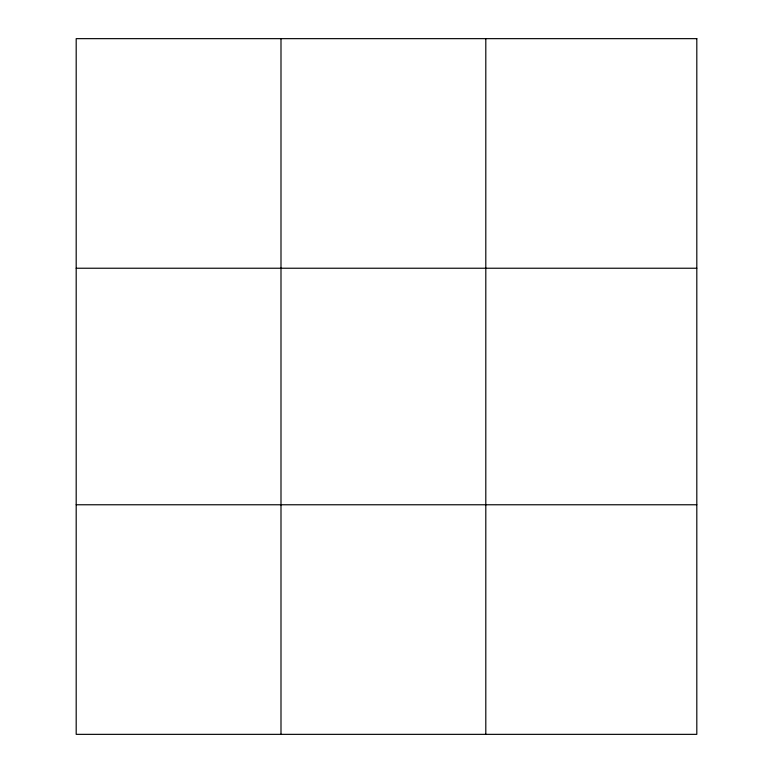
<?xml version="1.0" encoding="UTF-8"?>
<svg xmlns="http://www.w3.org/2000/svg" width="773" height="773" viewBox="0 0 773 773"><rect width="100%" height="100%" fill="white"/><g stroke="black" fill="none" stroke-linecap="round" stroke-linejoin="round"><path stroke-width="1.16" d="M280.995 734.35L280.995 38.65M485.802 734.35L485.802 38.65M76.189 268.231L696.811 268.231M76.189 504.769L696.811 504.769M696.811 38.65L696.811 734.35L76.189 734.35L76.189 38.65L696.811 38.65"/></g></svg>
